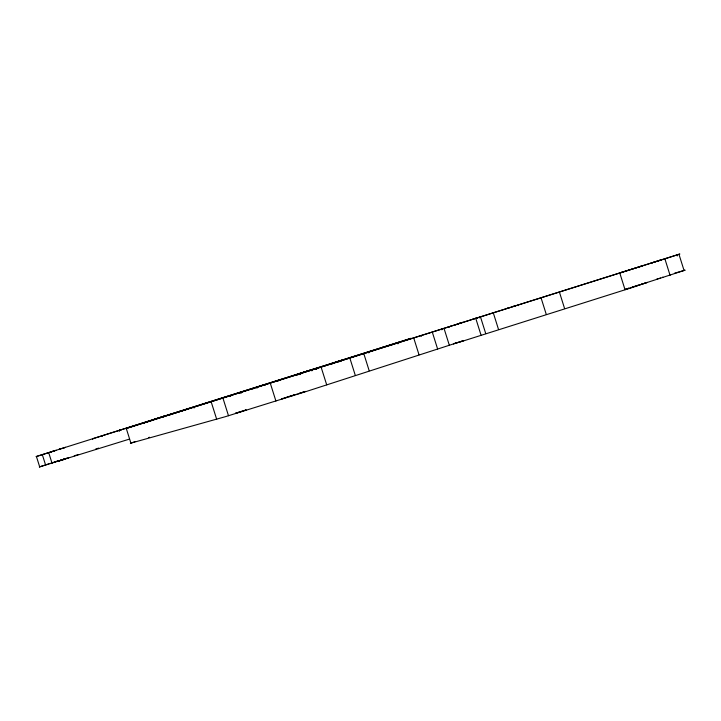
<?xml version="1.0" encoding="UTF-8"?>
<svg xmlns="http://www.w3.org/2000/svg" width="721" height="721" viewBox="0 0 721 721"><rect width="100%" height="100%" fill="white"/><g stroke="black" fill="none" stroke-linecap="round" stroke-linejoin="round"><path stroke-width="1.08" d="M684.941 270.213L637.112 285.741M281.514 398.902L283.335 398.28M304.559 391.701L305.353 391.404L304.767 391.548M646.467 282.74L647.377 282.407L646.467 282.65M458.7 342.421L637.31 285.913M133.034 442.343L130.384 443.271L225.457 416.666L306.587 391.386L459.259 342.051M304.055 391.873L302.712 392.323M625.359 289.274L627.207 288.661M68.116 457.889L68.702 457.691L68.134 457.853M454.329 343.52L453.437 343.827L458.223 342.385M41.575 466.208L39.34 466.974L129.122 439.206M133.547 442.171L135.016 441.694M244.87 410.366L246.176 409.925L244.671 410.357M645.953 282.911L638.238 285.39M42.088 466.036L43.909 465.442M55.598 461.81L54.381 462.224L55.598 461.855M237.02 412.772L235.425 413.304L237.209 412.791M284.065 398.037L284.885 397.776M454.654 343.421L458.745 342.214M657.092 278.91L657.741 278.694M301.892 392.584L298.043 393.828M461.936 341.204L463.513 340.682L461.602 341.222M168.489 415.134L170.381 414.53M282.956 378.804L284.119 378.435M44.603 465.216L46.126 464.73M67.107 458.223L63.619 459.34M62.79 459.782L63.971 459.385L61.285 460.259M237.434 412.637L239.237 412.051M244.077 410.628L242.725 411.06M286.715 397.181L287.706 396.865M627.982 288.418L628.811 288.148M151.464 420.514L142.686 423.29M337.969 361.41L411.114 338.32M458.538 323.846L455.393 324.838M46.946 464.468L48.686 463.909M49.596 463.612L50.533 463.315M58.113 460.998L56.436 461.539L58.05 461.098M461.521 341.33L459.764 341.898M119.199 430.356L120.975 429.806M180.62 410.952L180.07 411.123M186.838 409.348L188.208 408.915L125.76 428.625L642.186 265.923L638.644 267.049M299.089 373.694L341.835 360.194M313.59 369.143L299.512 373.568M382.77 347.243L383.923 346.891M330.326 364.087L331.128 363.835M338.924 361.383L330.569 364.015M396.901 342.799L396.09 343.061M51.497 463.008L55.454 461.746M97.858 448.291L98.534 448.083M60.176 460.34L58.789 461.007L60.708 460.404M288.706 396.541L289.716 396.217M630.569 287.589L631.497 287.291M295.98 394.486L297.025 394.153M121.11 429.761L119.262 430.338L119.524 430.933M167.993 414.935L168.417 414.8M51.993 451.58L51.083 451.869L53.21 451.202M119.776 430.185L93.27 438.548M162.333 416.738L163.991 416.215L154.258 419.262L156.673 418.504M257.244 386.916L257.649 386.789M263.372 384.987L263.174 385.05M296.908 374.406L298.079 374.037L297.44 374.235M142.974 423.191L145.822 422.299M150.797 420.731L147.949 421.632M338.122 361.636L338.789 361.428M231.18 395.577L230.053 395.928M239.39 392.99L240.697 392.575L239.57 392.927M277.837 380.868L275.828 381.508L279.397 380.382M459.737 323.251L459.061 323.468L462.567 322.359M506.953 308.372L509.396 307.597M296.358 375.037L299.846 373.938L298.413 374.388M449.399 326.73L448.174 327.118L451.373 326.108M457.402 324.207L458.232 323.945M168.705 415.071L679.867 254.026L654.632 262.02M56.454 461.431L57.455 461.116M95.794 448.949L96.488 448.732M60.663 460.097L62.267 459.583M64.683 458.817L60.6 460.476M74.281 455.771L75.885 455.266M76.678 455.014L78.283 454.509M662.437 277.306L662.905 277.152M632.497 286.976L633.552 286.643M239.714 411.907L241.787 411.358M290.752 395.892L291.843 395.541M241.292 411.52L237.651 412.655M294.871 394.838L288.95 396.694M56.202 450.246L36.068 456.6L310.886 369.999M58.608 449.507L60.645 448.859L59.663 449.174M60.339 448.949L65.44 447.335L63.754 447.867M120.47 429.95L410.934 338.374M514.929 305.857L515.479 305.686L512.568 306.605M54.994 450.643L54.066 450.94M283.263 378.705L283.885 378.516M623.169 271.925L619.285 273.142L629.505 269.915M651.964 262.823L660.517 260.119L657.345 261.128M472.922 319.097L477.906 317.528L477.149 317.763M630.226 269.717L654.677 261.957M231.324 395.532L230.215 395.883M652.334 262.696L651.144 263.075L651.73 262.895M61.646 459.872L62.376 459.647M61.42 460.034L60.267 460.584M59.978 460.494L58.653 460.908M61.042 460.295L62.511 459.836M63.078 459.421L66.062 458.493M59.933 460.683L59.32 460.872M634.66 286.291L635.805 285.931M240.733 411.583L241.796 411.249M292.987 395.18L294.159 394.811M338.14 361.356L338.897 361.825M634.786 286.471L635.958 286.102M659.859 278.108L660.373 277.955M149.517 437.259L148.715 437.512M632.452 287.201L633.615 286.841M636.967 285.57L638.13 285.201M459.619 341.835L461.143 341.366M242.851 410.916L243.833 410.61M66.557 458.34L67.017 458.195M630.271 287.877L631.335 287.544M639.275 284.849L640.383 284.507M286.742 397.379L287.814 397.046M641.438 284.173L643.339 283.596M299.891 393.026L300.891 392.72M629.28 288.175L625.26 289.391M284.831 397.965L285.741 397.695M658.03 278.676L657.327 278.892M644.159 283.344L645.502 282.938M302.604 392.197L303.901 391.8M674.45 273.259L684.95 270.195M283.326 398.425L281.614 398.92M432.303 332.129L437.611 348.991M421.109 335.445L421.388 336.319M413.728 337.987L419.036 354.831M409.816 338.726L410.006 339.348M398.92 342.151L399.119 342.763M397.559 342.601L397.956 343.854M391.602 344.458L391.791 345.062M368.548 352.037L368.828 352.911M363.826 353.732L369.179 370.72M361.618 353.939L361.816 354.57M353.308 356.562L353.506 357.192M349.865 358.139L355.255 375.235M341.249 360.383L341.457 361.032M339.366 360.969L339.573 361.609M331.948 363.321L332.156 363.97M324.468 365.682L324.675 366.331M321.142 367.232L326.703 384.852M316.393 368.485L316.663 369.368M315.735 368.431L315.942 369.089M311.607 369.999L311.887 370.882M300.648 373.199L300.864 373.875M299.729 373.496L299.936 374.172M299.72 373.748L299.999 374.641M297.602 374.199L297.818 374.893M270.312 383.266L275.918 401.038M264.895 384.509L265.121 385.212M256.703 387.321L256.982 388.213M252.683 388.367L252.9 389.061M240.913 392.296L241.202 393.188M222.96 398.181L228.494 415.729M211.19 401.885L216.688 419.298M207.053 402.615L207.233 403.192M196.995 405.779L197.175 406.365M193.796 407.14L194.075 408.023M169.444 414.467L169.633 415.053M163.577 416.341L163.766 416.936M137.296 424.642L137.486 425.255M126.283 428.463L130.916 443.145M119.091 430.401L119.289 431.023M101.904 435.826L102.103 436.457M92.576 438.774L92.784 439.404M54.219 450.868L54.417 451.508M48.695 452.635L52.047 463.243M42.314 454.645L45.648 465.198M36.42 456.492L39.7 466.884M678.966 254.306L684.076 270.537M676.92 254.946L677.235 255.955M664.87 258.785L670.088 275.386M619.781 273.007L625.044 289.743M559.397 292.032L564.588 308.525M541.047 297.809L546.239 314.293M518.255 304.803L518.516 305.65M493.308 312.878L498.535 329.497M480.492 316.925L485.756 333.643M479.411 317.042L479.681 317.88M475.779 318.421L481.069 335.238M444.037 328.434L449.363 345.341M441.576 328.974L441.838 329.821M57.365 461.476L58.554 461.116L57.365 461.476M661.355 259.857L660.751 260.047L661.373 259.848"/></g></svg>
